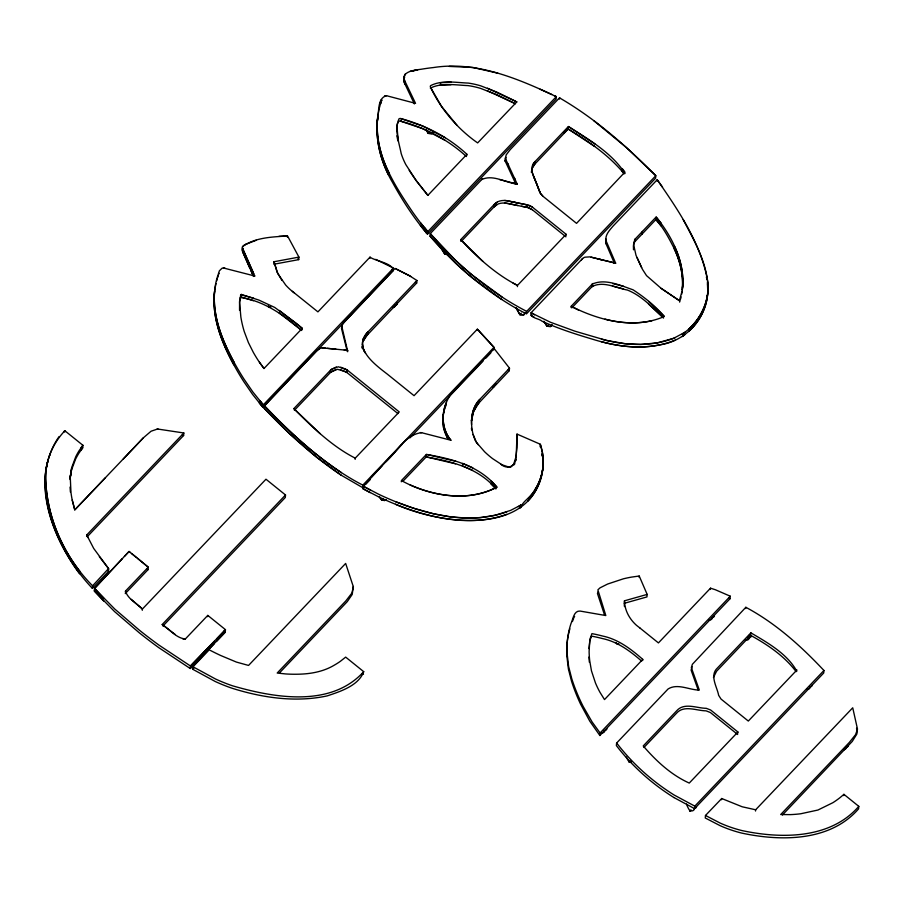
<?xml version="1.0" encoding="UTF-8"?>
<svg xmlns="http://www.w3.org/2000/svg" width="904" height="904" viewBox="0 0 904 904"><rect width="100%" height="100%" fill="white"/><g stroke="black" fill="none" stroke-linecap="round" stroke-linejoin="round"><path stroke-width="1.36" d="M542.75 469.639L543.089 457.921A64.489 59.144 5.2 0 0 542.49 452.972L540.321 444.248L517.02 434.101L516.195 456.407M517.156 439.321L517.02 434.101L516.964 447.683L515.969 456.893L513.664 464.317L510.76 467.108A3.311 3.028 5.2 0 1 509.54 467.3L501.923 464.746L492.533 458.588A96.705 88.682 5.2 0 1 484.6 451.763L476.453 442.429L473.086 434.44A64.161 58.839 5.2 0 1 471.843 427.434C470.656 417.603 472.611 406.789 479.708 399.466L509.494 368.177L494.205 348.628L451.288 393.715C441.401 407.06 439.706 427.061 450.893 440.237L421.603 432.7C405.354 434.361 396.879 452.418 385.466 462.046M551.881 94.525C515.031 77.473 474.973 61.054 433.491 67.54A202.394 185.602 5.2 0 0 420.993 69.28C414.653 70.049 399.647 71.619 405.229 81.846L415.546 103.361L386.528 95.711C376.595 98.14 379.352 113.802 377.341 121.543C375.171 155.42 394.596 185.376 412.744 212.237C417.219 218.565 421.863 224.78 426.925 230.644C428.982 232.531 427.23 235.808 425.637 231.932C412.8 216.531 401.918 199.592 392.302 182.032C379.431 160.155 373.329 133.521 379.273 108.514M273.799 264.239L298.704 259.64L298.93 257.12L287.562 235.989C272.511 236.95 254.815 237.379 242.43 246.747A2.147 1.966 5.2 0 0 242.374 248.001L254.747 276.002L223.457 267.991A3.876 3.559 5.2 0 0 221.966 268.285L219.378 270.827L216.915 278.387A87.891 80.603 5.2 0 0 215.062 287.382C211.31 313.744 221.672 339.508 234.034 362.233A284.59 260.996 5.2 0 0 243.933 378.991L252.792 391.873L263.267 404.902L263.03 407.41L252.566 394.393L243.707 381.499A284.59 260.985 5.2 0 1 233.808 364.753C221.446 342.04 211.084 316.242 214.836 289.901A87.88 80.592 5.2 0 1 216.033 283.506M214.35 295.314C213.434 319.089 222.972 341.701 234.034 362.233M347.757 351.633L341.791 326.321L342.48 324.084L395.003 268.431L409.083 275.471L416.925 280.5L416.687 283.008L366.866 335.474A54.116 49.63 5.2 0 0 365.216 337.621L362.549 342.311L362.312 348.277L362.154 346.594M515.845 184.054L505.234 161.183L505.935 157.432M525.868 313.586C491.573 295.913 456.226 267.324 430.033 236.136L430.259 233.616L481.764 179.512C493.177 174.133 505.698 182.879 517.19 184.054L505.46 158.675L506.161 154.912L510.161 149.68L559.497 97.847C595.363 118.639 626.721 146.369 655.807 175.715L655.569 178.224L526.444 313.869L526.682 311.36L655.807 175.715L626.483 147.623L593.781 120.661M682.283 289.608C683.819 274.059 679.48 258.442 672.248 244.769C668.361 237.187 664.135 229.729 658.903 222.994C657.716 221.096 654.609 219.525 656.214 217.107C673.604 238.351 686.938 266.262 681.639 294.308M377.476 119.271C375.499 138.504 379.895 158.064 388.697 175.184M682.43 287.856C683.356 274.353 680 260.838 674.192 248.702M353.125 587.668L352.232 594.425L347.26 601.646L279.494 672.881M588.967 648.597L589.916 640.201L591.702 636.156A132.029 121.079 5.2 0 1 602.335 638.529C617.409 641.648 629.964 650.925 641.331 660.835M214.621 291.156C211.502 317.123 221.638 342.367 233.808 364.753M70.037 479.527L71.721 467.526L75.733 456.78A75.62 69.348 5.2 0 1 79.123 450.678L82.919 445.299L64.873 430.756C22.238 475.572 55.777 550.095 92.355 588.334L108.525 571.351L108.751 568.831L93.7 548.434L86.739 534.987L183.84 432.982L157.556 429.016L151.07 431.219L143.386 437.796L74.772 509.879L72.23 500.07A122.831 112.65 5.2 0 1 70.964 492.454L70.263 477.007L71.721 467.526M64.76 432.01L64.873 430.756L63.766 431.671M86.626 536.241L86.739 534.987L87.677 537.451M92.355 588.334L92.592 585.815L108.548 568.593M214.18 643.784L190.224 668.508L158.708 647.614A514.353 471.685 5.2 0 1 139.126 632.676L114.582 611.601L94.298 590.945L94.536 588.436L122.356 558.57M142.29 610.29L142.403 609.036L265.968 479.222L285.517 494.985L285.291 497.505L162.935 626.043M125.249 593.612L148.007 569.689L148.245 567.181L137.385 558.152M87.383 536.592L183.602 435.502L183.84 432.982M192.812 669.31L193.038 666.79L209.208 649.818L211.626 651.072A264.149 242.238 5.2 0 0 220.644 655.479L236.441 662.09L248.555 665.434L345.656 563.441L353.385 586.888L351.871 593.103L345.791 600.968L277.178 673.051L285.709 673.943A122.763 112.582 5.2 0 0 296.444 674.237C309.518 674.158 322.886 672 334.254 665.186A75.62 69.348 5.2 0 0 340.379 661.299L345.667 657.118L363.713 671.672C358.651 685.707 340.288 691.526 327.214 695.888C295.732 702.702 262.612 697.831 232.204 688.283A165.76 152.019 5.2 0 1 215.197 681.48L192.812 669.31L193.818 668.248M207.66 616.664L207.784 615.398L225.469 629.67L225.243 632.178L216.384 641.478M239.549 310.366L239.56 301.202L241.3 294.421L258.872 300.071L274.748 307.45L296.365 323.372L302.252 328.321L302.139 329.587M273.912 262.985L274.025 261.731L298.93 257.12M416.925 280.5L367.815 332.084C351.78 347.904 376.064 365.431 387.409 374.199L414.055 395.681L477.357 329.18L493.979 347.328L362.843 485.098L362.606 487.618L341.181 475.176L316.637 457.209L289.822 433.943L264.115 408.212L264.341 405.693L316.682 350.707A13.39 12.283 5.2 0 1 317.587 349.848L321.033 347.927L325.417 348.153M287.449 237.243L287.291 235.989M369.906 258.397L370.018 257.132C374.934 261.041 393.421 263.098 393.217 270.646L263.03 407.41L259.29 403.06M355.148 459.39L355.261 458.125L399.24 411.93L347.226 370.007L338.378 366.775L331.926 369.013A17.21 15.775 5.2 0 0 330.988 369.691L293.856 408.619C312.016 427.072 332.559 446.655 355.012 458.023M363.024 339.169L367.815 332.084L367.589 334.593A44.194 40.533 5.2 0 0 366.866 335.474L362.798 341.678M353.001 588.922L353.261 586.459M368.809 480.114L363.238 486.216L363.001 488.736L378.426 496.759A278.296 255.222 5.2 0 0 395.523 504.274C441.536 524.828 534.637 537.597 542.976 467.131M466.43 156.539C448.068 139.668 425.321 127.769 401.286 121.328L401.512 118.819L400.325 118.48A2.057 1.887 5.2 0 0 398.992 118.842C394.223 129.408 399.048 142.64 401.206 153.601A76.795 70.422 5.2 0 0 405.839 164.63L416.394 180.868L427.863 195.354L466.939 154.302C448.361 137.024 425.117 125.102 400.709 118.526M392.765 307.563L394.641 306.885L395.127 304.874M394.551 305.247L396.754 304.659L397.342 302.557M401.319 481.798L401.432 480.544L426.405 454.418C452.249 458.836 479.527 465.831 496.906 487.12C467.504 503.144 428.078 495.279 402.009 480.871M426.405 454.418L426.179 456.938L402.766 481.425M466.826 155.556L466.656 154.019M460.644 240.871L460.757 239.617L494.092 204.598C498.793 199.162 506.319 200.033 512.5 201.897M477.233 330.446L477.357 329.18M493.753 349.837L493.979 347.328L477.753 329.587M479.482 401.986L473.651 411.173L471.447 420.925L473.063 412.789L477.052 404.902L509.257 370.696L509.494 368.177M517.404 286.636L517.517 285.37L566.141 234.294L532.004 206.801L525.778 204.553M565.915 236.814L532.275 209.694L528.727 207.75A8.441 7.74 5.2 0 0 527.812 207.502L527.145 207.4L527.371 204.88L514.387 202.27M524.942 313.326L523.563 314.92L519.89 314.66L516.071 307.868L519.89 314.66L523.992 314.761L525.032 312.343M707.403 282.5L707.775 291.325A65.337 59.924 5.2 0 1 707.165 297.834C703.64 321.677 683.729 341.565 659.784 344.865C637.026 349.633 613.432 345.791 591.532 338.898C574.741 333.915 558.017 328.48 542.061 321.225C539.033 318.321 529.891 318.264 531.055 312.784L582.617 258.51A7.322 6.712 5.2 0 1 584.922 257.188L589.849 256.872L602.03 259.889M420.36 225.39L427.569 234.159L556.084 99.146L556.322 96.638L554.288 95.654M519.597 508.297L520.772 507.528C522.919 500.432 532.433 496.635 535.36 489.075C543.801 475.888 545.338 458.995 540.321 444.248L540.095 446.757M559.384 99.101L559.971 98.107M563.7 132.831L565.181 132.176L565.633 130.662M566.028 235.548L566.141 234.294M571.057 307.518L571.17 306.264L592.233 284.138C605.183 278.149 620.483 285.528 633.037 289.8C644.45 297.235 655.513 306.14 664.293 316.49C634.212 329.711 598.923 320.445 571.283 306.332M571.803 307.88L592.007 286.658L592.233 284.138M625.059 173.534C612.177 153.183 588.798 139.442 568.413 126.526L535.078 161.545C527.405 169.003 535.439 178.89 537.778 186.845M642.134 234L642.36 231.48M599.861 735.506L600.086 732.986L730.274 596.222L730.048 598.731L599.861 735.506L589.803 721.2L580.583 704.148A210.869 193.377 5.2 0 1 571.543 681.243L568.39 668.983L566.763 655.287A96.988 88.942 5.2 0 1 569.859 628.845M657.072 181.003L657.185 179.749C678.689 210.768 701.289 243.91 707.821 281.811A68.896 63.178 5.2 0 1 708.013 288.817C707.855 304.976 700.645 320.683 688.667 331.497M624.483 606.573A37.041 33.968 5.2 0 1 624.302 604.968L624.483 600.81L647.162 594.403L639.218 576.029L639.105 577.283M647.162 594.403L646.936 596.922L624.257 603.318M642.642 660.632L642.767 659.378C631.048 649.072 618.178 639.241 602.561 636.02A132.029 121.079 5.2 0 0 591.928 633.636L589.837 639.422L589.114 651.535A111.463 102.22 5.2 0 0 589.724 660.813L591.465 670.836L595.465 682.972A104.627 95.948 5.2 0 0 600.019 692.385L604.505 699.572L642.767 659.378M682.023 336.638L683.356 335.768L683.582 333.26C696.001 324.333 705.052 310.513 707.403 295.314A65.337 59.924 5.2 0 0 708.001 288.817C707.775 263.742 694.475 241.232 683.198 219.604M710.408 589.453L710.521 588.188L715.369 589.736L730.206 596.177M823.939 670.486L823.713 673.005L694.566 808.639L694.826 806.131L823.939 670.486C800.989 646.066 775.587 623.184 745.856 607.307M755.642 809.781L742.195 806.786L721.72 798.514L705.493 815.464L705.256 817.984L719.991 825.612A121.238 111.181 5.2 0 0 741.687 833.081C780.875 841.488 830.211 841.68 858.574 808.854L858.8 806.345L843.918 794.345L840.268 797.441A88.942 81.563 5.2 0 1 832.866 802.707L817.917 810.04L800.774 813.758A109.384 100.31 5.2 0 1 790.435 814.617L780.706 814.527L849.319 742.444L855.534 734.692L857.512 729.166L852.732 707.787L755.642 809.781L755.518 811.035M721.539 799.746L721.72 798.514M745.721 608.55L745.834 607.296L692.396 664.282L691.345 667.604L699.323 690.08C689.221 690.023 677.604 683.051 668.101 688.961L616.596 743.065L616.37 745.585A220.384 202.1 5.2 0 0 673.977 797.565M737.777 733.246L737.901 731.991L710.612 709.99L706.261 708.318C696.814 708.295 684.102 702.08 676.565 710.928L643.23 745.947C656.112 760.919 671.062 774.886 689.255 783.067L737.901 731.991M748.896 638.145L749.145 635.354M713.448 677.491L716.567 671.265L750.648 635.376L750.885 632.856C767.767 642.8 787.384 653.908 796.808 671.231M843.794 795.599L843.918 794.345M377.25 121.78L377.883 115.023M682.215 290.139C684.249 275.11 680.972 259.742 674.418 246.193M70.139 477.877L71.484 470.046L75.507 459.3A75.62 69.348 5.2 0 1 78.897 453.198L82.693 447.819L82.919 445.299L81.055 447.774M542.965 466.679A61.495 56.398 5.2 0 0 542.863 460.43C544.106 475.425 538.038 490.375 527.778 501.2M45.629 472.43L46.567 466.148M342.254 326.604L341.576 328.886M395.037 305.857L392.969 307.552M397.251 303.541L396.427 304.908L394.765 305.247M565.588 131.148L563.508 132.843M70.297 476.261L71.484 470.046M46.047 469.221L47.923 460.464M515.461 460.848L515.743 459.413L515.337 461.277M681.876 291.789L679.401 300.625L679.819 299.586M515.969 456.893C516.41 466.125 507.404 470.362 500.635 464.057M707.403 295.314C705.369 308.253 698.498 320.163 688.893 328.977M46.782 465.176L48.353 459.187M443.672 413.207L444.18 410.924L443.762 412.608M542.592 469.99C540.784 480.758 535.439 490.736 528.004 498.68M605.962 239.052L605.793 243.199L614.336 263.12M680.554 299.1L681.107 296.919M494.059 386.189L494.013 386.324M341.576 328.254L342.028 327.022M379.488 107.565L380.109 105.248M216.689 280.895L217.322 278.681M433.332 132.334L431.841 133.668L428.326 133.374L426.055 129.848L428.326 133.374L431.671 133.702L433.287 132.481M217.661 277.596L218.316 275.426M380.335 102.74L381.273 99.79M380.426 104.276L381.047 102.31L380.652 103.497M444.632 409.32L445.141 407.772M514.376 464.724L514.783 463.515M679.593 302.094L680.034 300.84M253.662 298.196L240.735 294.715L239.605 302.738L240.871 317.134A128.922 118.221 5.2 0 0 244.272 331.632L248.419 342.605L253.267 352.266A146.572 134.413 5.2 0 0 259.403 362.221L263.991 368.516L302.252 328.321L279.392 310.445M48.737 457.831L50.093 454.215M404.653 76.942L403.817 79.631L404.28 82.58L414.382 103.937M446.463 402.416C440.949 414.631 442.226 429.762 450.893 440.237M124.413 556.378L129.046 551.474L148.245 567.181L125.475 591.092C127.713 598.81 136.775 603.443 142.403 609.036L131.329 599.375M572.424 621.5L573.656 618.426M445.672 406.314L446.237 404.924M661.31 223.401L656.123 217.028L635.015 239.198L633.546 244.396L636.02 255.335L642.507 269.392L646.529 275.63L661.163 288.365L679.345 300.637L661.163 288.365M661.084 225.91L655.897 219.536L634.653 241.888L633.399 245.73L633.501 249.798M404.393 77.405L403.896 81.01L405.003 84.355L404.043 77.111L405.195 74.015M218.712 274.285L219.152 273.336M594.866 143.917L568.413 126.526L568.187 129.035L534.4 164.573L531.925 168.833L531.36 172.404M574.119 617.353L574.605 616.449M493.2 387.183L493.957 386.449M692.159 666.802L691.108 670.124L698.17 690.001M532.84 164.765L535.078 161.545L534.84 164.065L532.614 167.274M634.461 240.091L635.06 239.153L634.235 242.611M581.43 259.866L582.617 258.51M125.475 591.092L125.419 592.323M381.737 100.785L382.132 100.186M363.713 671.672C330.943 707.866 274.24 697.922 232.43 685.774A165.76 152.019 5.2 0 1 215.434 678.96L193.038 666.79M240.554 295.02L241.3 294.421M240.328 297.529C263.132 300.467 284.274 315.191 301.653 330.502M493.889 386.562L493.064 387.24M80.829 450.294L82.693 447.819L81.563 446.904M59.02 436.643C29.855 478.871 51.844 536.366 79.563 573.769M430.361 88.174C441.48 82.354 455.853 85.134 468.08 85.609A76.795 70.422 5.2 0 1 480.589 88.389L496.669 94.637L515.416 103.779M858.8 806.345C830.437 839.172 781.101 838.98 741.913 830.561A121.238 111.181 5.2 0 1 720.217 823.103L705.493 815.464M598.12 591.668L597.465 593.51L604.392 614.562M367.815 332.084L367.092 332.954A54.116 49.63 5.2 0 0 365.442 335.101M479.708 399.466C473.357 406.099 471.052 415.603 471.606 424.586M344.684 321.293L341.949 325.203L341.542 328.627L347.305 351.554M316.558 350.842L320.05 348.232M363.973 487.663L363.001 488.736L370.143 492.635M519.823 505.777L520.998 505.02L510.624 510.387L495.335 515.235L480.465 517.596L466.261 518.082L450.079 516.794L433.208 513.687L413.388 508.172L395.76 501.765A278.296 255.222 5.2 0 1 378.652 494.239L363.238 486.216L382.256 465.503M371.036 477.685L401.851 444.576M223.966 631.15L225.243 632.178L190.224 668.508L190.45 665.988L158.934 645.094A514.353 471.685 5.2 0 1 139.352 630.156L114.819 609.093L94.536 588.436L129.046 551.474L130.289 552.48M143.386 437.796L123.215 459.074M428.326 133.374L429.434 132.21M515.642 101.271L496.895 92.118L480.815 85.869A76.795 70.422 5.2 0 0 468.317 83.089C456.079 82.614 441.706 79.835 430.586 85.654A2.057 1.887 5.2 0 0 430.372 86.908C440.768 109.215 457.752 129.057 477.64 142.911L516.805 101.915L516.286 101.621M370.018 257.132L317.925 311.869L290.873 290.15A62.252 57.088 5.2 0 1 285.675 285.042L277.754 273.528L274.025 261.731L277.031 271.991L281.969 280.466M420.586 222.881L427.807 231.639L556.322 96.638L540.163 89.236M393.455 268.138L263.267 404.902L259.527 400.54L263.007 404.619M294.388 410.337L330.57 372.358A16.34 14.984 5.2 0 1 331.689 371.533L337.452 369.284L344.921 371.442A35.199 32.284 5.2 0 1 346.729 372.369L397.929 413.58M441.694 249.086L444.768 254.103L446.237 252.555M461.221 241.402L493.866 207.106C500.183 199.829 510.116 204.236 517.958 205.536M207.784 615.398L185.365 638.947C176.427 638.348 169.556 629.263 162.2 624.54L285.517 494.985M519.89 314.66L521.359 313.123M365.521 484.555L370.38 479.448M409.964 437.864L470.984 373.759M471.413 373.318L483.064 361.069M485.979 358.007L490.838 352.899M379.499 496.816L381.59 500.014L383.059 498.477M543.903 321.259L546.988 326.265L548.457 324.728M710.521 588.188L658.428 642.913L640.088 628.133M750.885 632.856L717.55 667.875C709.222 675.39 717.075 686.803 718.646 695.312L721.019 699.052L748.309 721.053L796.921 669.977M628.935 761.801L630.043 760.648M643.953 747.461L676.339 713.437C683.876 704.589 696.588 710.815 706.035 710.838L710.374 712.51L737.664 734.5M689.888 810.933L690.984 809.781M782.401 815.024L852.246 741.449L856.8 734.138L857.286 731.686L856.54 728.172M105.474 477.696L74.772 509.879L72.23 500.07M216.61 638.97L225.469 629.67L190.45 665.988L214.406 641.275M242.961 248.238L242.204 249.267A2.147 1.966 5.2 0 0 242.148 250.521L249.73 267.912M592.007 286.658C603.047 280.556 616.415 288.116 627.5 290.071C641.569 295.698 652.259 307.303 663.095 317.507M243.199 245.73L245.809 244.261M685.074 332.186L673.649 338.311L657.197 342.887L640.721 344.447L624.777 343.678L606.392 340.401L574.933 331.18L550.446 322.253L531.055 312.784L534.479 314.807M683.356 335.768L684.848 334.695M592.289 284.093L593.171 283.472M592.063 286.602L592.945 285.98M497.268 202.134L494.092 204.598L493.866 207.106L497.042 204.654M682.26 334.118L683.582 333.26M518.376 506.635L520.704 505.212M185.365 638.947L182.913 638.947M246.001 244.204L256.205 240.294M675.367 337.599C651.965 347.294 625.421 345.633 601.42 339.113M675.141 340.119C651.739 349.814 625.195 348.153 601.194 341.633M506.929 511.822C470.464 524.817 430.564 515.585 395.76 501.765M506.703 514.342C470.227 527.337 430.338 518.105 395.523 504.274M336.344 366.967L330.638 369.973L330.412 372.493L336.118 369.476M384.516 95.993L386.528 95.711M411.806 71.077L417.84 69.834L412.213 70.987M651.897 320.739C636.45 324.265 620.223 323.18 604.991 319.112M410.1 71.348L411.331 71.122M639.151 576.029L631.489 577.114A118.175 108.378 5.2 0 0 623.444 578.797L607.59 584.052L600.064 587.826L597.872 589.837L605.827 615.556L580.097 611.07C573.735 610.505 573.068 619.398 571 623.523A96.988 88.942 5.2 0 0 567.034 652.767L568.616 666.474L571.769 678.734A210.203 192.767 5.2 0 0 583.182 706.476L592.109 721.968L600.086 732.986M278.94 236.351L286.489 235.989M451.198 82.196L440.621 82.705L440.384 85.225L450.972 84.716M449.322 66.421L472.928 67.45L497.788 73.156M447.536 254.476L444.768 254.103L441.208 248.024M420.405 432.564L421.603 432.7M223.457 267.991L224.983 268.239M157.149 429.004L158.098 429.095M504.488 202.937L527.574 207.457L532.275 209.694M322.039 347.848L347.87 350.368L344.209 350.006M327.203 348.322L335.96 349.181M446.892 254.465L444.768 254.103M270.533 307.111L269.482 306.931L270.782 307.145M444.949 140.233L422.575 128.605L400.088 121A2.057 1.887 5.2 0 0 398.766 121.362L397.218 124.051L396.912 130.899M181.998 435.265L183.602 435.502M426.236 456.949C451.525 461.356 478.679 468.046 495.968 488.872L490.736 483.696M504.714 200.417L518.184 203.016M427.208 454.565L455.808 461.3M426.982 457.074L455.571 463.808M510.658 201.535L528.953 205.231L532.501 207.174M521.484 206.248L527.145 207.4M513.721 183.342L517.19 184.054L499.562 179.557M546.988 326.265L550.649 326.525L552.028 324.931L550.649 326.525L546.988 326.265L544.05 321.541M381.59 500.014C383.093 500.296 385.127 500.918 386.313 499.607C383.929 502.85 378.561 496.985 379.318 496.499M614.019 262.793L615.669 263.188L606.234 241.187C604.46 235.379 609.669 230.091 613.104 226.056L657.185 179.749L662.542 187.094M597.985 258.894L615.669 263.188L591.126 257.154M612.675 283.562L623.692 286.353M612.449 286.071L623.466 288.873M252.894 275.517L254.747 276.002M241.063 296.93L253.436 300.716M401.512 118.819L422.801 126.085L445.186 137.724M400.472 121.046L401.286 121.328M340.684 367.193L345.147 368.934A32.838 30.114 5.2 0 1 347.159 369.962L347 372.516L340.458 369.713M487.459 88.196L516.805 101.915M487.233 90.716L514.534 103.293M694.792 806.119L674.203 795.057A220.384 202.1 5.2 0 1 616.664 743.02M694.464 808.594L673.977 797.565M375.725 259.369L393.116 267.912M409.998 484.86C426.575 492.251 444.711 496.612 462.927 495.968A81.733 74.953 5.2 0 0 471.323 495.211A77.371 70.953 5.2 0 0 479.832 493.561A75.348 69.099 5.2 0 0 488.397 490.917A75.744 69.461 5.2 0 0 496.917 487.132L496.737 486.94M517.224 285.246C496.793 274.929 476.849 257.324 460.757 239.617L482.973 261.459M362.368 484.883C326.739 466.554 292.896 435.807 264.341 405.693C287.743 430.451 313.021 453.706 341.407 472.656M395.692 268.737L410.879 276.5M578.718 310.162L571.599 306.546M526.094 311.066C491.799 293.393 456.452 264.815 430.259 233.616L455.831 260.601A339.429 311.281 5.2 0 0 472.509 275.291L501.969 296.964M472.724 467.763L462.69 463.379L462.452 465.899L472.498 470.283M513.099 283.121L516.376 284.839M370.369 490.115L363.238 486.216M750.648 635.376C767.677 644.733 784.322 655.999 796.141 671.661M534.253 317.327L530.829 315.293M728.918 598.075L730.025 598.719M392.89 270.432L391.861 269.799L393.138 270.59M640.043 628.099L636.563 625.387A40.929 37.539 5.2 0 1 631.026 619.33L629.625 617.285A36.827 33.776 5.2 0 1 624.551 602.459L624.483 600.81M501.731 299.484L472.283 277.799A339.418 311.27 5.2 0 1 455.593 263.12L430.033 236.136M341.181 475.176C312.795 456.215 287.517 432.971 264.115 408.212M175.263 634.54L162.2 624.54M594.629 146.425L568.187 129.035C588.719 141.295 608.855 155.262 624.212 173.828L621.929 171.059M279.166 312.953L300.535 329.542M415.422 282.048L416.687 283.008M292.308 291.359L294.421 292.998M131.521 553.463L136.233 557.226M531.981 171.783L539.959 192.45A8.43 7.74 5.2 0 0 540.343 193.264L542.908 196.236L576.549 223.356L624.992 172.031M362.357 673.277L363.487 674.181M146.719 568.571L148.007 569.689M648.688 301.473L664.293 316.445M648.462 303.993L663.513 318.027M320.106 433.604L293.856 408.619M542.908 196.236L540.343 193.264L533.959 177.06M490.974 481.177L496.206 486.363M103.971 598.595L94.536 588.436M103.745 601.103L94.298 590.945M92.592 585.815C63.28 556.31 45.2 514.997 45.573 473.278C45.234 508.477 58.218 543.575 79.789 571.26M457.006 125.306L441.525 106.423L430.892 87.959M427.863 195.354L416.394 180.868A264.849 242.882 5.2 0 1 409.218 170.393M424.439 227.706L427.784 231.627M108.469 571.294L107.745 570.413M622.167 168.54L624.438 171.308M107.983 567.893L99.316 556.638M508.308 369.476L509.257 370.696M263.991 368.516L259.403 362.221M478.092 444.666L475.154 440.327L473.086 434.44M362.38 344.074L363.453 349.498L365.544 353.294M606.2 241.131L605.917 240.294L606.008 243.707L605.68 242.803M297.992 258.318L298.704 259.64M363.803 350.424L364.425 351.622M388.923 172.664C381.228 157.658 376.866 140.832 377.25 123.927M641.591 267.561L637.128 257.877M507.788 163.635L508.511 165.206M514.331 177.772L515.054 179.342M253.674 273.63L242.374 248.001L242.893 252.419L253.583 276.432M252.691 274.488L250.803 270.296M363.758 350.289L363.148 348.526M539.756 191.874L538.321 188.235M706.849 278.748L706.487 276.827L706.849 279.325M542.253 455.492L541.948 453.797L542.31 456.452M505.302 157.838L505.381 161.443L505.065 160.358M397.986 138.097L397.138 128.379M471.459 428.055L471.617 429.954M70.41 492.115L70.06 487.041M516.794 436.621L516.918 441.841M707.595 284.319A68.885 63.178 5.2 0 1 707.775 291.325M749.134 638.348A21.572 6.961 43.6 0 1 745.337 640.145M751.337 636.032A21.572 6.961 43.6 0 1 748.004 637.874M810.074 687.481A21.572 6.961 43.6 0 1 806.741 689.323M812.278 685.164A21.572 6.961 43.6 0 1 809.566 687.006M694.306 809.114A21.572 6.961 43.6 0 1 689.763 810.775M690.012 810.978A21.572 6.961 43.6 0 1 686.599 804.085M696.509 806.797A21.572 6.961 43.6 0 1 693.797 808.639M631.365 761.733A21.572 6.961 43.6 0 1 628.811 761.643M629.071 761.846A21.572 6.961 43.6 0 1 626.37 757.032M618.811 643.75A21.617 6.972 43.6 0 1 616.618 643.614M616.867 643.817A21.617 6.972 43.6 0 1 615.997 642.473M589.374 662.259A111.463 102.22 5.2 0 1 588.979 657.016M604.753 731.087A21.606 6.972 43.6 0 1 601.646 732.941M606.957 728.771A21.606 6.972 43.6 0 1 604.256 730.624M712.262 618.144A21.606 6.972 43.6 0 1 709.154 619.997M714.465 615.827A21.606 6.972 43.6 0 1 711.956 617.669M846.133 747.981A21.402 6.904 43.6 0 1 843.929 749.732M848.336 745.664A21.402 6.904 43.6 0 1 845.579 747.472M442.949 417.998L443.57 427.897L447.729 438.463C443.468 431.264 441.898 422.575 443.423 414.348L442.949 417.998M567.791 128.831L566.412 130.425L567.791 128.831M496.296 383.737L494.974 385.025L496.296 383.737M481.809 179.467L482.544 178.947L481.764 179.512M268.895 306.806L268.364 306.038L268.895 306.806M397.76 140.617L397.274 135.702L397.76 140.617"/></g></svg>
